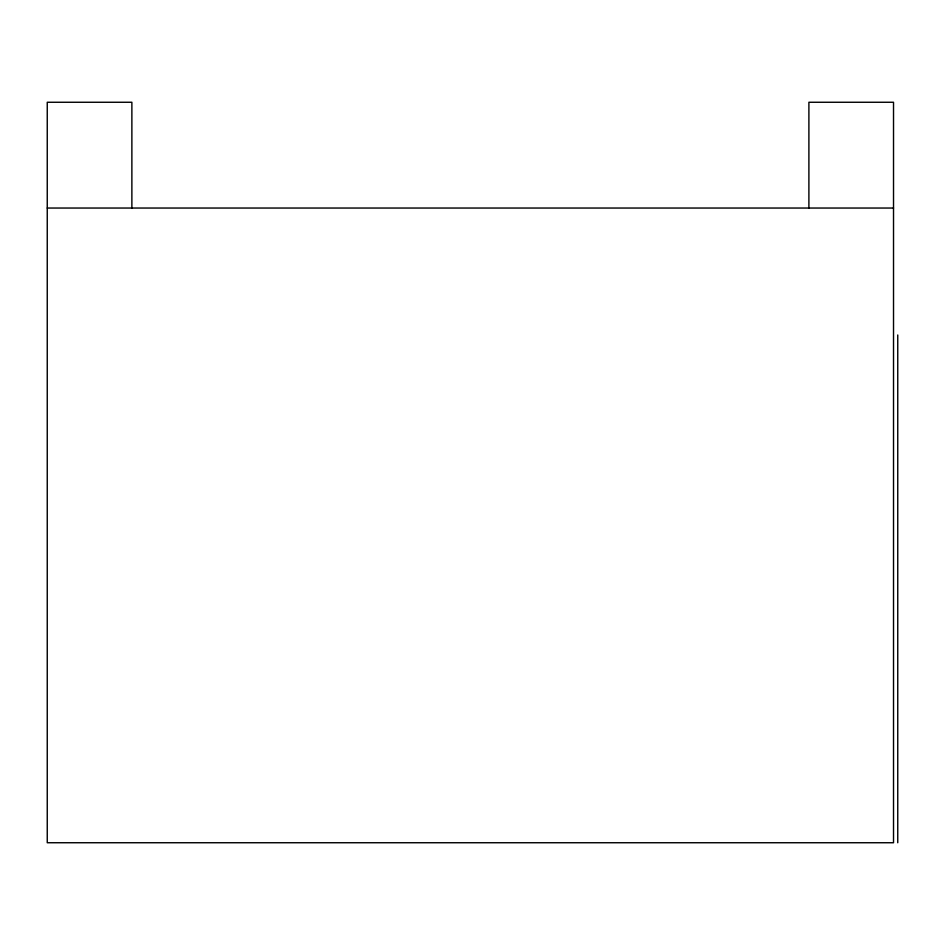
<?xml version="1.0" encoding="UTF-8"?>
<svg xmlns="http://www.w3.org/2000/svg" width="945" height="945" viewBox="0 0 945 945"><rect width="100%" height="100%" fill="white"/><g stroke="black" fill="none" stroke-linecap="round" stroke-linejoin="round"><path stroke-width="1.42" d="M47.25 208.042L893.521 208.042M897.75 334.979L897.75 842.739M808.896 208.042L808.896 102.261L893.521 102.261L893.521 842.739L47.25 842.739L47.25 102.261L131.875 102.261L131.875 208.042"/></g></svg>
